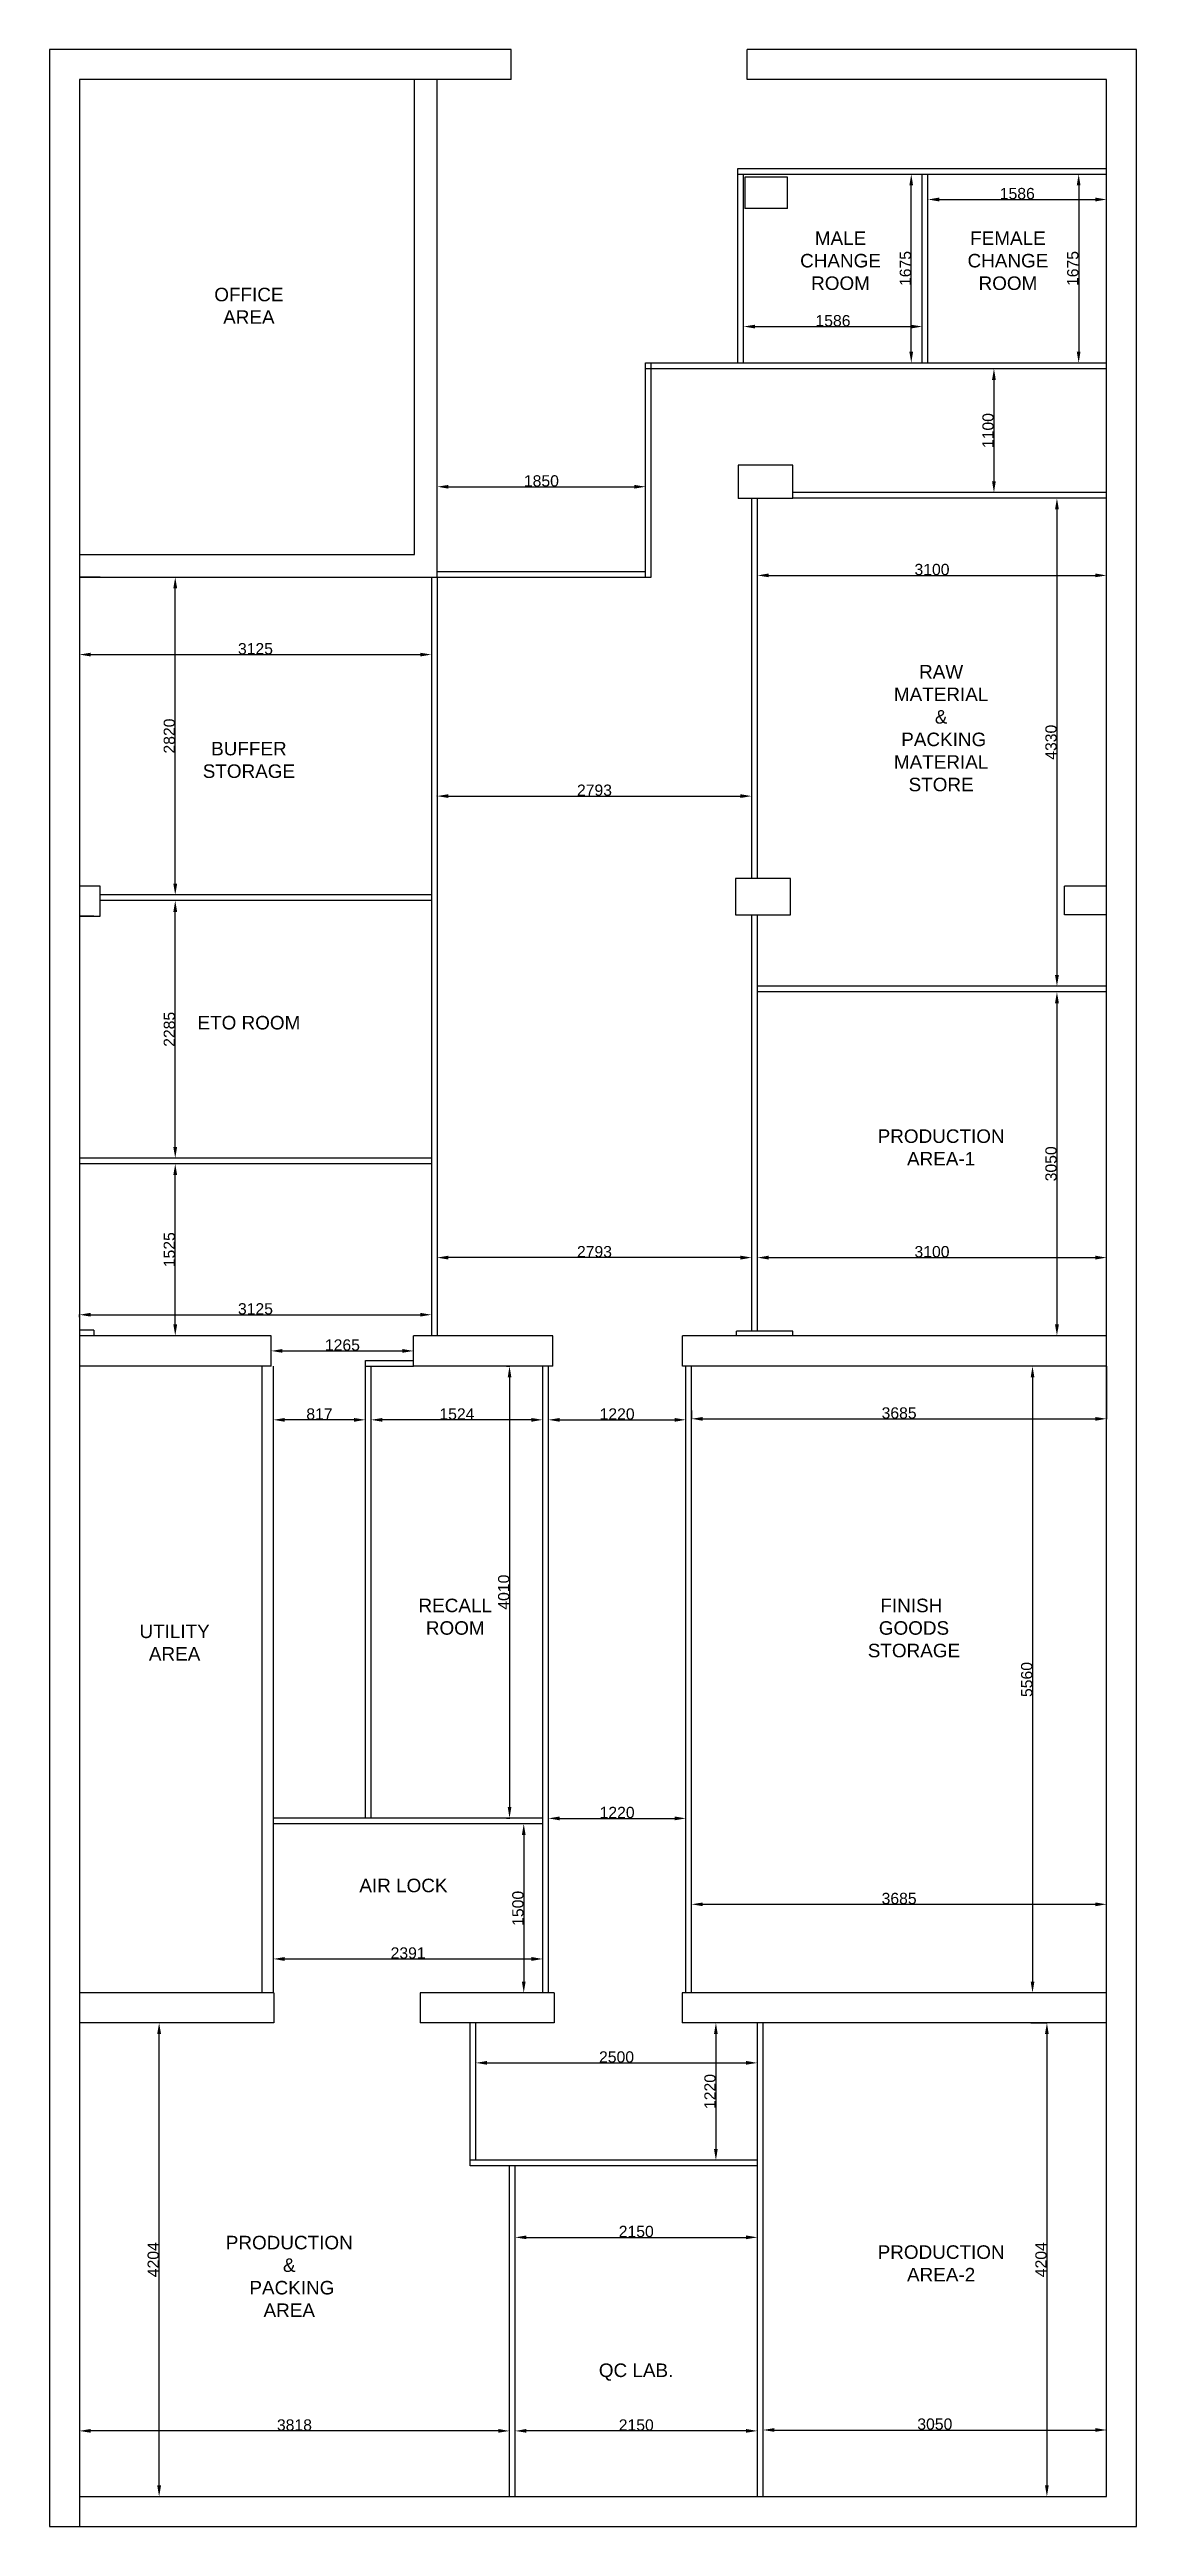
# Model space of a CAD drawing. Header units: millimetres. Extents: x 1286 to 10934, y 1480 to 23454.
import ezdxf

# ---------------------------------------------------------------- set-up
doc = ezdxf.new("R2010")
doc.units = ezdxf.units.MM
doc.layers.add('DIM', color=7, linetype='Continuous')
doc.layers.add('TEXT', color=7, linetype='Continuous')
doc.styles.get("Standard").update_dxf_attribs({"font": 'arial.ttf'})
doc.dimstyles.new('ISO-25', dxfattribs={"dimtxt": 2.5, "dimasz": 2.5, "dimexe": 1.25, "dimexo": 0.625, "dimtad": 1, "dimtxsty": 'Standard', "dimcen": 2.5, "dimadec": 0, "dimazin": 0, "dimtfac": 1, "dimtmove": 0, "dimatfit": 3, "dimfxl": 1, "dimarcsym": 0})

# ---------------------------------------------------------------- blocks, each defined once
blk = doc.blocks.new('*D1')
at = {"layer": 'Defpoints', "color": 0}
for p in [(10669, 11774), (6984, 11383), (10669, 11307)]:
    blk.add_point(p, dxfattribs=at)
at = {"layer": 'DIM', "color": 0, "lineweight": -2}
for p, q in [((10669, 11774), (10669, 11305)), ((6984, 11382), (6984, 11305)), ((7084, 11307), (10569, 11307))]:
    blk.add_line(p, q, dxfattribs=at)
at = {"layer": 'DIM', "color": 0}
for points in [[(7084, 11323), (7084, 11290), (6984, 11307)], [(10569, 11290), (10569, 11323), (10669, 11307)]]:
    blk.add_solid(points, dxfattribs=at)
at = {"layer": 'DIM', "color": 0, "insert": (8827, 11358), "char_height": 100, "attachment_point": 5}
blk.add_mtext('3685', dxfattribs=at)
blk = doc.blocks.new('*D2')
at = {"layer": 'Defpoints', "color": 0}
for p in [(3253, 11909), (4518, 11909), (4518, 11909)]:
    blk.add_point(p, dxfattribs=at)
at = {"layer": 'DIM', "color": 0, "lineweight": -2}
for p, q in [((3253, 11910), (3253, 11911)), ((3353, 11909), (4418, 11909)), ((4518, 11910), (4518, 11911))]:
    blk.add_line(p, q, dxfattribs=at)
at = {"layer": 'DIM', "color": 0}
for points in [[(3353, 11926), (3353, 11893), (3253, 11909)], [(4418, 11893), (4418, 11926), (4518, 11909)]]:
    blk.add_solid(points, dxfattribs=at)
at = {"layer": 'DIM', "color": 0, "insert": (3886, 11961), "char_height": 100, "attachment_point": 5}
blk.add_mtext('1265', dxfattribs=at)
blk = doc.blocks.new('*D17')
at = {"layer": 'Defpoints', "color": 0}
for p in [(7619, 2336), (10669, 2336), (10669, 2336)]:
    blk.add_point(p, dxfattribs=at)
at = {"layer": 'DIM', "color": 0, "lineweight": -2}
for p, q in [((7619, 2337), (7619, 2337)), ((7719, 2336), (10569, 2336)), ((10669, 2337), (10669, 2337))]:
    blk.add_line(p, q, dxfattribs=at)
at = {"layer": 'DIM', "color": 0}
for points in [[(7719, 2353), (7719, 2320), (7619, 2336)], [(10569, 2320), (10569, 2353), (10669, 2336)]]:
    blk.add_solid(points, dxfattribs=at)
at = {"layer": 'DIM', "color": 0, "insert": (9144, 2388), "char_height": 100, "attachment_point": 5}
blk.add_mtext('3050', dxfattribs=at)
blk = doc.blocks.new('*D18')
at = {"layer": 'Defpoints', "color": 0}
for p in [(9995, 5949), (9995, 1745), (10139, 1745)]:
    blk.add_point(p, dxfattribs=at)
at = {"layer": 'DIM', "color": 0, "lineweight": -2}
for p, q in [((9996, 5949), (10140, 5949)), ((10139, 5849), (10139, 1845)), ((9996, 1745), (10140, 1745))]:
    blk.add_line(p, q, dxfattribs=at)
at = {"layer": 'DIM', "color": 0}
for points in [[(10155, 5849), (10122, 5849), (10139, 5949)], [(10122, 1845), (10155, 1845), (10139, 1745)]]:
    blk.add_solid(points, dxfattribs=at)
at = {"layer": 'DIM', "color": 0, "insert": (10087, 3847), "char_height": 100, "attachment_point": 5, "rotation": 90}
blk.add_mtext('4204', dxfattribs=at)
blk = doc.blocks.new('*D19')
at = {"layer": 'Defpoints', "color": 0}
for p in [(7201, 5949), (7201, 4729), (7201, 4729)]:
    blk.add_point(p, dxfattribs=at)
at = {"layer": 'DIM', "color": 0, "lineweight": -2}
for p, q in [((7200, 5949), (7199, 5949)), ((7201, 5849), (7201, 4829)), ((7200, 4729), (7199, 4729))]:
    blk.add_line(p, q, dxfattribs=at)
at = {"layer": 'DIM', "color": 0}
for points in [[(7217, 5849), (7184, 5849), (7201, 5949)], [(7184, 4829), (7217, 4829), (7201, 4729)]]:
    blk.add_solid(points, dxfattribs=at)
at = {"layer": 'DIM', "color": 0, "insert": (7149, 5339), "char_height": 100, "attachment_point": 5, "rotation": 90}
blk.add_mtext('1220', dxfattribs=at)
blk = doc.blocks.new('*D20')
at = {"layer": 'Defpoints', "color": 0}
for p in [(5069, 5593), (7569, 5593), (7569, 5593)]:
    blk.add_point(p, dxfattribs=at)
at = {"layer": 'DIM', "color": 0, "lineweight": -2}
for p, q in [((5069, 5594), (5069, 5594)), ((5169, 5593), (7469, 5593)), ((7569, 5594), (7569, 5594))]:
    blk.add_line(p, q, dxfattribs=at)
at = {"layer": 'DIM', "color": 0}
for points in [[(5169, 5610), (5169, 5577), (5069, 5593)], [(7469, 5577), (7469, 5610), (7569, 5593)]]:
    blk.add_solid(points, dxfattribs=at)
at = {"layer": 'DIM', "color": 0, "insert": (6319, 5645), "char_height": 100, "attachment_point": 5}
blk.add_mtext('2500', dxfattribs=at)
blk = doc.blocks.new('*D21')
at = {"layer": 'Defpoints', "color": 0}
for p in [(5419, 4045), (7569, 4045), (7569, 4045)]:
    blk.add_point(p, dxfattribs=at)
at = {"layer": 'DIM', "color": 0, "lineweight": -2}
for p, q in [((5419, 4046), (5419, 4047)), ((5519, 4045), (7469, 4045)), ((7569, 4046), (7569, 4047))]:
    blk.add_line(p, q, dxfattribs=at)
at = {"layer": 'DIM', "color": 0}
for points in [[(5519, 4062), (5519, 4029), (5419, 4045)], [(7469, 4029), (7469, 4062), (7569, 4045)]]:
    blk.add_solid(points, dxfattribs=at)
at = {"layer": 'DIM', "color": 0, "insert": (6494, 4097), "char_height": 100, "attachment_point": 5}
blk.add_mtext('2150', dxfattribs=at)
blk = doc.blocks.new('*D22')
at = {"layer": 'Defpoints', "color": 0}
for p in [(5419, 2328), (5419, 2328), (7569, 2328)]:
    blk.add_point(p, dxfattribs=at)
at = {"layer": 'DIM', "color": 0, "lineweight": -2}
for p, q in [((5419, 2329), (5419, 2330)), ((7469, 2328), (5519, 2328)), ((7569, 2329), (7569, 2330))]:
    blk.add_line(p, q, dxfattribs=at)
at = {"layer": 'DIM', "color": 0}
for points in [[(5519, 2345), (5519, 2312), (5419, 2328)], [(7469, 2312), (7469, 2345), (7569, 2328)]]:
    blk.add_solid(points, dxfattribs=at)
at = {"layer": 'DIM', "color": 0, "insert": (6494, 2380), "char_height": 100, "attachment_point": 5}
blk.add_mtext('2150', dxfattribs=at)
blk = doc.blocks.new('*D23')
at = {"layer": 'Defpoints', "color": 0}
for p in [(1551, 2328), (1551, 2328), (5369, 2328)]:
    blk.add_point(p, dxfattribs=at)
at = {"layer": 'DIM', "color": 0, "lineweight": -2}
for p, q in [((1551, 2329), (1551, 2330)), ((5269, 2328), (1651, 2328)), ((5369, 2329), (5369, 2330))]:
    blk.add_line(p, q, dxfattribs=at)
at = {"layer": 'DIM', "color": 0}
for points in [[(1651, 2345), (1651, 2312), (1551, 2328)], [(5269, 2312), (5269, 2345), (5369, 2328)]]:
    blk.add_solid(points, dxfattribs=at)
at = {"layer": 'DIM', "color": 0, "insert": (3460, 2380), "char_height": 100, "attachment_point": 5}
blk.add_mtext('3818', dxfattribs=at)
blk = doc.blocks.new('*D24')
at = {"layer": 'Defpoints', "color": 0}
for p in [(2259, 5949), (2259, 5949), (2259, 1745)]:
    blk.add_point(p, dxfattribs=at)
at = {"layer": 'DIM', "color": 0, "lineweight": -2}
for p, q in [((2258, 5949), (2258, 5949)), ((2259, 1845), (2259, 5849)), ((2258, 1745), (2258, 1745))]:
    blk.add_line(p, q, dxfattribs=at)
at = {"layer": 'DIM', "color": 0}
for points in [[(2276, 5849), (2242, 5849), (2259, 5949)], [(2242, 1845), (2276, 1845), (2259, 1745)]]:
    blk.add_solid(points, dxfattribs=at)
at = {"layer": 'DIM', "color": 0, "insert": (2207, 3847), "char_height": 100, "attachment_point": 5, "rotation": 90}
blk.add_mtext('4204', dxfattribs=at)
blk = doc.blocks.new('*D25')
at = {"layer": 'Defpoints', "color": 0}
for p in [(2402, 13569), (2402, 13569), (2402, 12044)]:
    blk.add_point(p, dxfattribs=at)
at = {"layer": 'DIM', "color": 0, "lineweight": -2}
for p, q in [((2401, 13569), (2401, 13569)), ((2402, 12144), (2402, 13469)), ((2401, 12044), (2401, 12044))]:
    blk.add_line(p, q, dxfattribs=at)
at = {"layer": 'DIM', "color": 0}
for points in [[(2419, 13469), (2385, 13469), (2402, 13569)], [(2385, 12144), (2419, 12144), (2402, 12044)]]:
    blk.add_solid(points, dxfattribs=at)
at = {"layer": 'DIM', "color": 0, "insert": (2350, 12807), "char_height": 100, "attachment_point": 5, "rotation": 90}
blk.add_mtext('1525', dxfattribs=at)
blk = doc.blocks.new('*D26')
at = {"layer": 'Defpoints', "color": 0}
for p in [(2402, 15904), (2402, 15904), (2402, 13619)]:
    blk.add_point(p, dxfattribs=at)
at = {"layer": 'DIM', "color": 0, "lineweight": -2}
for p, q in [((2401, 15904), (2401, 15904)), ((2402, 13719), (2402, 15804)), ((2401, 13619), (2401, 13619))]:
    blk.add_line(p, q, dxfattribs=at)
at = {"layer": 'DIM', "color": 0}
for points in [[(2419, 15804), (2385, 15804), (2402, 15904)], [(2385, 13719), (2419, 13719), (2402, 13619)]]:
    blk.add_solid(points, dxfattribs=at)
at = {"layer": 'DIM', "color": 0, "insert": (2350, 14762), "char_height": 100, "attachment_point": 5, "rotation": 90}
blk.add_mtext('2285', dxfattribs=at)
blk = doc.blocks.new('*D27')
at = {"layer": 'Defpoints', "color": 0}
for p in [(2402, 18774), (2402, 18774), (2402, 15954)]:
    blk.add_point(p, dxfattribs=at)
at = {"layer": 'DIM', "color": 0, "lineweight": -2}
for p, q in [((2401, 18774), (2401, 18774)), ((2402, 16054), (2402, 18674)), ((2401, 15954), (2401, 15954))]:
    blk.add_line(p, q, dxfattribs=at)
at = {"layer": 'DIM', "color": 0}
for points in [[(2419, 18674), (2385, 18674), (2402, 18774)], [(2385, 16054), (2419, 16054), (2402, 15954)]]:
    blk.add_solid(points, dxfattribs=at)
at = {"layer": 'DIM', "color": 0, "insert": (2350, 17364), "char_height": 100, "attachment_point": 5, "rotation": 90}
blk.add_mtext('2820', dxfattribs=at)
blk = doc.blocks.new('*D28')
at = {"layer": 'Defpoints', "color": 0}
for p in [(1551, 18087), (4676, 18087), (4676, 18087)]:
    blk.add_point(p, dxfattribs=at)
at = {"layer": 'DIM', "color": 0, "lineweight": -2}
for p, q in [((1551, 18087), (1551, 18088)), ((1651, 18087), (4576, 18087)), ((4676, 18087), (4676, 18088))]:
    blk.add_line(p, q, dxfattribs=at)
at = {"layer": 'DIM', "color": 0}
for points in [[(1651, 18103), (1651, 18070), (1551, 18087)], [(4576, 18070), (4576, 18103), (4676, 18087)]]:
    blk.add_solid(points, dxfattribs=at)
at = {"layer": 'DIM', "color": 0, "insert": (3114, 18138), "char_height": 100, "attachment_point": 5}
blk.add_mtext('3125', dxfattribs=at)
blk = doc.blocks.new('*D29')
at = {"layer": 'Defpoints', "color": 0}
for p in [(1551, 12208), (4676, 12253), (4676, 12230)]:
    blk.add_point(p, dxfattribs=at)
at = {"layer": 'DIM', "color": 0, "lineweight": -2}
for p, q in [((1551, 12208), (1551, 12231)), ((1651, 12230), (4576, 12230)), ((4676, 12252), (4676, 12229))]:
    blk.add_line(p, q, dxfattribs=at)
at = {"layer": 'DIM', "color": 0}
for points in [[(1651, 12247), (1651, 12214), (1551, 12230)], [(4576, 12214), (4576, 12247), (4676, 12230)]]:
    blk.add_solid(points, dxfattribs=at)
at = {"layer": 'DIM', "color": 0, "insert": (3114, 12282), "char_height": 100, "attachment_point": 5}
blk.add_mtext('3125', dxfattribs=at)
blk = doc.blocks.new('*D30')
at = {"layer": 'Defpoints', "color": 0}
for p in [(4727, 19576), (6577, 19576), (6577, 19576)]:
    blk.add_point(p, dxfattribs=at)
at = {"layer": 'DIM', "color": 0, "lineweight": -2}
for p, q in [((4727, 19576), (4727, 19577)), ((4827, 19576), (6477, 19576)), ((6577, 19576), (6577, 19577))]:
    blk.add_line(p, q, dxfattribs=at)
at = {"layer": 'DIM', "color": 0}
for points in [[(4827, 19592), (4827, 19559), (4727, 19576)], [(6477, 19559), (6477, 19592), (6577, 19576)]]:
    blk.add_solid(points, dxfattribs=at)
at = {"layer": 'DIM', "color": 0, "insert": (5652, 19627), "char_height": 100, "attachment_point": 5}
blk.add_mtext('1850', dxfattribs=at)
blk = doc.blocks.new('*D33')
at = {"layer": 'Defpoints', "color": 0}
for p in [(9669, 20624), (9669, 19524), (9669, 19524)]:
    blk.add_point(p, dxfattribs=at)
at = {"layer": 'DIM', "color": 0, "lineweight": -2}
for p, q in [((9668, 20624), (9667, 20624)), ((9669, 20524), (9669, 19624)), ((9668, 19524), (9667, 19524))]:
    blk.add_line(p, q, dxfattribs=at)
at = {"layer": 'DIM', "color": 0}
for points in [[(9685, 20524), (9652, 20524), (9669, 20624)], [(9652, 19624), (9685, 19624), (9669, 19524)]]:
    blk.add_solid(points, dxfattribs=at)
at = {"layer": 'DIM', "color": 0, "insert": (9617, 20074), "char_height": 100, "attachment_point": 5, "rotation": 90}
blk.add_mtext('1100', dxfattribs=at)
blk = doc.blocks.new('*D35')
at = {"layer": 'Defpoints', "color": 0}
for p in [(7447, 20997), (9033, 20997), (9033, 20997)]:
    blk.add_point(p, dxfattribs=at)
at = {"layer": 'DIM', "color": 0, "lineweight": -2}
for p, q in [((7447, 20997), (7447, 20998)), ((7547, 20997), (8933, 20997)), ((9033, 20997), (9033, 20998))]:
    blk.add_line(p, q, dxfattribs=at)
at = {"layer": 'DIM', "color": 0}
for points in [[(7547, 21013), (7547, 20980), (7447, 20997)], [(8933, 20980), (8933, 21013), (9033, 20997)]]:
    blk.add_solid(points, dxfattribs=at)
at = {"layer": 'DIM', "color": 0, "insert": (8240, 21048), "char_height": 100, "attachment_point": 5}
blk.add_mtext('1586', dxfattribs=at)
blk = doc.blocks.new('*D36')
at = {"layer": 'Defpoints', "color": 0}
for p in [(8935, 22349), (8935, 22349), (8935, 20674)]:
    blk.add_point(p, dxfattribs=at)
at = {"layer": 'DIM', "color": 0, "lineweight": -2}
for p, q in [((8934, 22349), (8933, 22349)), ((8935, 20774), (8935, 22249)), ((8934, 20674), (8933, 20674))]:
    blk.add_line(p, q, dxfattribs=at)
at = {"layer": 'DIM', "color": 0}
for points in [[(8951, 22249), (8918, 22249), (8935, 22349)], [(8918, 20774), (8951, 20774), (8935, 20674)]]:
    blk.add_solid(points, dxfattribs=at)
at = {"layer": 'DIM', "color": 0, "insert": (8883, 21512), "char_height": 100, "attachment_point": 5, "rotation": 90}
blk.add_mtext('1675', dxfattribs=at)
blk = doc.blocks.new('*D37')
at = {"layer": 'Defpoints', "color": 0}
for p in [(9083, 22124), (10669, 22124), (10669, 22124)]:
    blk.add_point(p, dxfattribs=at)
at = {"layer": 'DIM', "color": 0, "lineweight": -2}
for p, q in [((9083, 22124), (9083, 22125)), ((9183, 22124), (10569, 22124)), ((10669, 22124), (10669, 22125))]:
    blk.add_line(p, q, dxfattribs=at)
at = {"layer": 'DIM', "color": 0}
for points in [[(9183, 22141), (9183, 22107), (9083, 22124)], [(10569, 22107), (10569, 22141), (10669, 22124)]]:
    blk.add_solid(points, dxfattribs=at)
at = {"layer": 'DIM', "color": 0, "insert": (9876, 22176), "char_height": 100, "attachment_point": 5}
blk.add_mtext('1586', dxfattribs=at)
blk = doc.blocks.new('*D38')
at = {"layer": 'Defpoints', "color": 0}
for p in [(10421, 22349), (10421, 20674), (10421, 20674)]:
    blk.add_point(p, dxfattribs=at)
at = {"layer": 'DIM', "color": 0, "lineweight": -2}
for p, q in [((10420, 22349), (10419, 22349)), ((10421, 22249), (10421, 20774)), ((10420, 20674), (10419, 20674))]:
    blk.add_line(p, q, dxfattribs=at)
at = {"layer": 'DIM', "color": 0}
for points in [[(10437, 22249), (10404, 22249), (10421, 22349)], [(10404, 20774), (10437, 20774), (10421, 20674)]]:
    blk.add_solid(points, dxfattribs=at)
at = {"layer": 'DIM', "color": 0, "insert": (10369, 21512), "char_height": 100, "attachment_point": 5, "rotation": 90}
blk.add_mtext('1675', dxfattribs=at)
blk = doc.blocks.new('*D39')
at = {"layer": 'Defpoints', "color": 0}
for p in [(7569, 18789), (10669, 18789), (10669, 18789)]:
    blk.add_point(p, dxfattribs=at)
at = {"layer": 'DIM', "color": 0, "lineweight": -2}
for p, q in [((7569, 18790), (7569, 18791)), ((7669, 18789), (10569, 18789)), ((10669, 18790), (10669, 18791))]:
    blk.add_line(p, q, dxfattribs=at)
at = {"layer": 'DIM', "color": 0}
for points in [[(7669, 18806), (7669, 18773), (7569, 18789)], [(10569, 18773), (10569, 18806), (10669, 18789)]]:
    blk.add_solid(points, dxfattribs=at)
at = {"layer": 'DIM', "color": 0, "insert": (9119, 18841), "char_height": 100, "attachment_point": 5}
blk.add_mtext('3100', dxfattribs=at)
blk = doc.blocks.new('*D40')
at = {"layer": 'Defpoints', "color": 0}
for p in [(10228, 19474), (10228, 15144), (10228, 15144)]:
    blk.add_point(p, dxfattribs=at)
at = {"layer": 'DIM', "color": 0, "lineweight": -2}
for p, q in [((10227, 19474), (10227, 19474)), ((10228, 19374), (10228, 15244)), ((10227, 15144), (10227, 15144))]:
    blk.add_line(p, q, dxfattribs=at)
at = {"layer": 'DIM', "color": 0}
for points in [[(10245, 19374), (10211, 19374), (10228, 19474)], [(10211, 15244), (10245, 15244), (10228, 15144)]]:
    blk.add_solid(points, dxfattribs=at)
at = {"layer": 'DIM', "color": 0, "insert": (10176, 17309), "char_height": 100, "attachment_point": 5, "rotation": 90}
blk.add_mtext('4330', dxfattribs=at)
blk = doc.blocks.new('*D41')
at = {"layer": 'Defpoints', "color": 0}
for p in [(10228, 15094), (10228, 12044), (10228, 12044)]:
    blk.add_point(p, dxfattribs=at)
at = {"layer": 'DIM', "color": 0, "lineweight": -2}
for p, q in [((10227, 15094), (10227, 15094)), ((10228, 14994), (10228, 12144)), ((10227, 12044), (10227, 12044))]:
    blk.add_line(p, q, dxfattribs=at)
at = {"layer": 'DIM', "color": 0}
for points in [[(10245, 14994), (10211, 14994), (10228, 15094)], [(10211, 12144), (10245, 12144), (10228, 12044)]]:
    blk.add_solid(points, dxfattribs=at)
at = {"layer": 'DIM', "color": 0, "insert": (10176, 13569), "char_height": 100, "attachment_point": 5, "rotation": 90}
blk.add_mtext('3050', dxfattribs=at)
blk = doc.blocks.new('*D42')
at = {"layer": 'Defpoints', "color": 0}
for p in [(7569, 12710), (10669, 12737), (10669, 12710)]:
    blk.add_point(p, dxfattribs=at)
at = {"layer": 'DIM', "color": 0, "lineweight": -2}
for p, q in [((7569, 12711), (7569, 12738)), ((7669, 12737), (10569, 12737)), ((10669, 12711), (10669, 12738))]:
    blk.add_line(p, q, dxfattribs=at)
at = {"layer": 'DIM', "color": 0}
for points in [[(7669, 12754), (7669, 12720), (7569, 12737)], [(10569, 12720), (10569, 12754), (10669, 12737)]]:
    blk.add_solid(points, dxfattribs=at)
at = {"layer": 'DIM', "color": 0, "insert": (9119, 12789), "char_height": 100, "attachment_point": 5}
blk.add_mtext('3100', dxfattribs=at)
blk = doc.blocks.new('*D43')
at = {"layer": 'Defpoints', "color": 0}
for p in [(4726, 12737), (4726, 12737), (7519, 12737)]:
    blk.add_point(p, dxfattribs=at)
at = {"layer": 'DIM', "color": 0, "lineweight": -2}
for p, q in [((4726, 12737), (4726, 12738)), ((7419, 12737), (4826, 12737)), ((7519, 12737), (7519, 12738))]:
    blk.add_line(p, q, dxfattribs=at)
at = {"layer": 'DIM', "color": 0}
for points in [[(4826, 12754), (4826, 12720), (4726, 12737)], [(7419, 12720), (7419, 12754), (7519, 12737)]]:
    blk.add_solid(points, dxfattribs=at)
at = {"layer": 'DIM', "color": 0, "insert": (6123, 12789), "char_height": 100, "attachment_point": 5}
blk.add_mtext('2793', dxfattribs=at)
blk = doc.blocks.new('*D44')
at = {"layer": 'Defpoints', "color": 0}
for p in [(4726, 16831), (7519, 16831), (7519, 16831)]:
    blk.add_point(p, dxfattribs=at)
at = {"layer": 'DIM', "color": 0, "lineweight": -2}
for p, q in [((4726, 16832), (4726, 16833)), ((4826, 16831), (7419, 16831)), ((7519, 16832), (7519, 16833))]:
    blk.add_line(p, q, dxfattribs=at)
at = {"layer": 'DIM', "color": 0}
for points in [[(4826, 16848), (4826, 16815), (4726, 16831)], [(7419, 16815), (7419, 16848), (7519, 16831)]]:
    blk.add_solid(points, dxfattribs=at)
at = {"layer": 'DIM', "color": 0, "insert": (6123, 16883), "char_height": 100, "attachment_point": 5}
blk.add_mtext('2793', dxfattribs=at)
blk = doc.blocks.new('*D45')
at = {"layer": 'Defpoints', "color": 0}
for p in [(5714, 11276), (6934, 11298), (6934, 11276)]:
    blk.add_point(p, dxfattribs=at)
at = {"layer": 'DIM', "color": 0, "lineweight": -2}
for p, q in [((5714, 11277), (5714, 11299)), ((5814, 11298), (6834, 11298)), ((6934, 11277), (6934, 11299))]:
    blk.add_line(p, q, dxfattribs=at)
at = {"layer": 'DIM', "color": 0}
for points in [[(5814, 11314), (5814, 11281), (5714, 11298)], [(6834, 11281), (6834, 11314), (6934, 11298)]]:
    blk.add_solid(points, dxfattribs=at)
at = {"layer": 'DIM', "color": 0, "insert": (6324, 11349), "char_height": 100, "attachment_point": 5}
blk.add_mtext('1220', dxfattribs=at)
blk = doc.blocks.new('*D46')
at = {"layer": 'Defpoints', "color": 0}
for p in [(4140, 11298), (4140, 11298), (5664, 11298)]:
    blk.add_point(p, dxfattribs=at)
at = {"layer": 'DIM', "color": 0, "lineweight": -2}
for p, q in [((4140, 11298), (4140, 11299)), ((5564, 11298), (4240, 11298)), ((5664, 11298), (5664, 11299))]:
    blk.add_line(p, q, dxfattribs=at)
at = {"layer": 'DIM', "color": 0}
for points in [[(4240, 11314), (4240, 11281), (4140, 11298)], [(5564, 11281), (5564, 11314), (5664, 11298)]]:
    blk.add_solid(points, dxfattribs=at)
at = {"layer": 'DIM', "color": 0, "insert": (4902, 11349), "char_height": 100, "attachment_point": 5}
blk.add_mtext('1524', dxfattribs=at)
blk = doc.blocks.new('*D47')
at = {"layer": 'Defpoints', "color": 0}
for p in [(3273, 11298), (3273, 11298), (4090, 11298)]:
    blk.add_point(p, dxfattribs=at)
at = {"layer": 'DIM', "color": 0, "lineweight": -2}
for p, q in [((3273, 11298), (3273, 11299)), ((3990, 11298), (3373, 11298)), ((4090, 11298), (4090, 11299))]:
    blk.add_line(p, q, dxfattribs=at)
at = {"layer": 'DIM', "color": 0}
for points in [[(3373, 11314), (3373, 11281), (3273, 11298)], [(3990, 11281), (3990, 11314), (4090, 11298)]]:
    blk.add_solid(points, dxfattribs=at)
at = {"layer": 'DIM', "color": 0, "insert": (3682, 11349), "char_height": 100, "attachment_point": 5}
blk.add_mtext('817', dxfattribs=at)
blk = doc.blocks.new('*D48')
at = {"layer": 'Defpoints', "color": 0}
for p in [(5341, 11774), (5341, 7764), (5369, 7764)]:
    blk.add_point(p, dxfattribs=at)
at = {"layer": 'DIM', "color": 0, "lineweight": -2}
for p, q in [((5342, 11774), (5371, 11774)), ((5369, 11674), (5369, 7864)), ((5342, 7764), (5371, 7764))]:
    blk.add_line(p, q, dxfattribs=at)
at = {"layer": 'DIM', "color": 0}
for points in [[(5386, 11674), (5353, 11674), (5369, 11774)], [(5353, 7864), (5386, 7864), (5369, 7764)]]:
    blk.add_solid(points, dxfattribs=at)
at = {"layer": 'DIM', "color": 0, "insert": (5318, 9769), "char_height": 100, "attachment_point": 5, "rotation": 90}
blk.add_mtext('4010', dxfattribs=at)
blk = doc.blocks.new('*D49')
at = {"layer": 'Defpoints', "color": 0}
for p in [(5495, 7714), (5495, 6214), (5495, 6214)]:
    blk.add_point(p, dxfattribs=at)
at = {"layer": 'DIM', "color": 0, "lineweight": -2}
for p, q in [((5495, 7714), (5494, 7714)), ((5495, 7614), (5495, 6314)), ((5495, 6214), (5494, 6214))]:
    blk.add_line(p, q, dxfattribs=at)
at = {"layer": 'DIM', "color": 0}
for points in [[(5512, 7614), (5479, 7614), (5495, 7714)], [(5479, 6314), (5512, 6314), (5495, 6214)]]:
    blk.add_solid(points, dxfattribs=at)
at = {"layer": 'DIM', "color": 0, "insert": (5444, 6964), "char_height": 100, "attachment_point": 5, "rotation": 90}
blk.add_mtext('1500', dxfattribs=at)
blk = doc.blocks.new('*D50')
at = {"layer": 'Defpoints', "color": 0}
for p in [(3273, 6515), (5664, 6515), (5664, 6515)]:
    blk.add_point(p, dxfattribs=at)
at = {"layer": 'DIM', "color": 0, "lineweight": -2}
for p, q in [((3273, 6516), (3273, 6516)), ((3373, 6515), (5564, 6515)), ((5664, 6516), (5664, 6516))]:
    blk.add_line(p, q, dxfattribs=at)
at = {"layer": 'DIM', "color": 0}
for points in [[(3373, 6532), (3373, 6498), (3273, 6515)], [(5564, 6498), (5564, 6532), (5664, 6515)]]:
    blk.add_solid(points, dxfattribs=at)
at = {"layer": 'DIM', "color": 0, "insert": (4469, 6567), "char_height": 100, "attachment_point": 5}
blk.add_mtext('2391', dxfattribs=at)
blk = doc.blocks.new('*D51')
at = {"layer": 'Defpoints', "color": 0}
for p in [(5714, 7762), (6934, 7762), (6934, 7762)]:
    blk.add_point(p, dxfattribs=at)
at = {"layer": 'DIM', "color": 0, "lineweight": -2}
for p, q in [((5714, 7763), (5714, 7763)), ((5814, 7762), (6834, 7762)), ((6934, 7763), (6934, 7763))]:
    blk.add_line(p, q, dxfattribs=at)
at = {"layer": 'DIM', "color": 0}
for points in [[(5814, 7779), (5814, 7745), (5714, 7762)], [(6834, 7745), (6834, 7779), (6934, 7762)]]:
    blk.add_solid(points, dxfattribs=at)
at = {"layer": 'DIM', "color": 0, "insert": (6324, 7814), "char_height": 100, "attachment_point": 5}
blk.add_mtext('1220', dxfattribs=at)
blk = doc.blocks.new('*D52')
at = {"layer": 'Defpoints', "color": 0}
for p in [(6984, 7000), (10669, 7000), (10669, 7000)]:
    blk.add_point(p, dxfattribs=at)
at = {"layer": 'DIM', "color": 0, "lineweight": -2}
for p, q in [((6984, 7000), (6984, 7001)), ((7084, 7000), (10569, 7000)), ((10669, 7000), (10669, 7001))]:
    blk.add_line(p, q, dxfattribs=at)
at = {"layer": 'DIM', "color": 0}
for points in [[(7084, 7016), (7084, 6983), (6984, 7000)], [(10569, 6983), (10569, 7016), (10669, 7000)]]:
    blk.add_solid(points, dxfattribs=at)
at = {"layer": 'DIM', "color": 0, "insert": (8827, 7051), "char_height": 100, "attachment_point": 5}
blk.add_mtext('3685', dxfattribs=at)
blk = doc.blocks.new('*D53')
at = {"layer": 'Defpoints', "color": 0}
for p in [(10011, 11774), (10011, 6214), (10011, 6214)]:
    blk.add_point(p, dxfattribs=at)
at = {"layer": 'DIM', "color": 0, "lineweight": -2}
for p, q in [((10011, 11774), (10010, 11774)), ((10011, 11674), (10011, 6314)), ((10011, 6214), (10010, 6214))]:
    blk.add_line(p, q, dxfattribs=at)
at = {"layer": 'DIM', "color": 0}
for points in [[(10028, 11674), (9995, 11674), (10011, 11774)], [(9995, 6314), (10028, 6314), (10011, 6214)]]:
    blk.add_solid(points, dxfattribs=at)
at = {"layer": 'DIM', "color": 0, "insert": (9960, 8994), "char_height": 100, "attachment_point": 5, "rotation": 90}
blk.add_mtext('5560', dxfattribs=at)

msp = doc.modelspace()

# ---------------------------------------------------------------- linework, layer by layer
for p, q in [((1286.028, 23454.396), (1286.028, 1480.396)), ((5383.028, 23454.396), (1286.028, 23454.396)), ((5383.028, 23189.396), (5383.028, 23454.396)), ((10934.028, 23454.396), (7479.028, 23454.396)), ((7479.028, 23189.396), (7479.028, 23454.396)), ((10934.028, 1480.396), (10934.028, 23454.396)), ((1551.028, 23189.396), (1551.028, 1480.396)), ((5383.028, 23189.396), (1551.028, 23189.396)), ((4527.028, 18974.396), (4527.028, 23189.396)), ((4727.028, 18774.396), (4727.028, 23189.396)), ((10669.028, 23189.396), (7479.028, 23189.396)), ((10669.028, 1745.396), (10669.028, 23189.396)), ((7837.028, 22323.396), (7457.028, 22323.396)), ((7457.028, 22323.396), (7457.028, 22043.396)), ((7837.028, 22043.396), (7837.028, 22323.396)), ((7837.028, 22043.396), (7457.028, 22043.396)), ((7883.028, 19768.396), (7398.028, 19768.396)), ((7398.028, 19768.396), (7398.028, 19472.396)), ((7883.028, 19472.396), (7883.028, 19768.396)), ((7883.028, 19472.396), (7398.028, 19472.396)), ((1551.028, 18974.396), (4527.028, 18974.396)), ((1735.028, 18774.396), (1551.028, 18774.396)), ((1551.028, 18774.396), (4727.028, 18774.396)), ((7862.028, 16099.396), (7375.028, 16099.396)), ((7375.028, 16099.396), (7375.028, 15778.396)), ((7862.028, 15778.396), (7862.028, 16099.396)), ((1735.028, 16031.396), (1551.028, 16031.396)), ((1735.028, 15766.396), (1735.028, 16031.396)), ((10669.028, 16033.396), (10294.028, 16033.396)), ((10294.028, 15778.396), (10294.028, 16033.396)), ((1679.028, 15766.396), (1551.028, 15766.396)), ((1551.028, 15766.396), (1735.028, 15766.396)), ((7375.028, 15778.396), (7862.028, 15778.396)), ((10669.028, 15778.396), (10294.028, 15778.396)), ((1679.028, 12094.396), (1551.028, 12094.396)), ((1679.028, 12094.396), (1679.028, 12044.396)), ((3253.028, 12044.396), (1551.028, 12044.396)), ((3253.028, 11774.396), (3253.028, 12044.396)), ((4518.028, 11774.396), (4518.028, 12044.396)), ((5753.028, 12044.396), (4518.028, 12044.396)), ((5753.028, 11774.396), (5753.028, 12044.396)), ((10669.028, 12044.396), (6903.028, 12044.396)), ((6903.028, 11774.396), (6903.028, 12044.396)), ((7383.028, 12044.396), (7383.028, 12084.396)), ((7885.028, 12084.396), (7383.028, 12084.396)), ((7885.028, 12044.396), (7885.028, 12084.396)), ((3253.028, 11774.396), (1551.028, 11774.396)), ((3173.028, 6214.396), (3173.028, 11774.396)), ((3273.028, 6214.396), (3273.028, 11774.396)), ((5753.028, 11774.396), (4518.028, 11774.396)), ((10669.028, 11774.396), (6903.028, 11774.396)), ((3278.028, 6214.396), (1551.028, 6214.396)), ((3278.028, 6214.396), (3278.028, 5949.396)), ((4576.028, 6214.396), (4576.028, 5949.396)), ((5766.028, 6214.396), (4576.028, 6214.396)), ((5766.028, 6214.396), (5766.028, 5949.396)), ((10669.028, 6214.396), (6900.028, 6214.396)), ((6900.028, 6214.396), (6900.028, 5949.396)), ((3278.028, 5949.396), (1551.028, 5949.396)), ((5766.028, 5949.396), (4576.028, 5949.396)), ((10669.028, 5949.396), (6900.028, 5949.396)), ((1551.028, 1745.396), (10669.028, 1745.396)), ((1286.028, 1480.396), (10934.028, 1480.396))]:
    msp.add_line(p, q)
at = {"color": 1}
for p, q in [((7397.028, 22399.396), (10669.028, 22399.396)), ((7397.028, 20674.396), (7397.028, 22399.396)), ((7397.028, 22349.396), (10669.028, 22349.396)), ((7447.028, 20674.396), (7447.028, 22349.396)), ((9033.028, 20674.396), (9033.028, 22349.396)), ((9083.028, 20674.396), (9083.028, 22349.396)), ((6577.028, 18774.396), (6577.028, 20674.396)), ((6577.028, 20674.396), (10669.028, 20674.396)), ((6627.028, 18774.396), (6627.028, 20674.396)), ((6577.028, 20624.396), (10669.028, 20624.396)), ((7519.028, 16099.396), (7519.028, 19472.396)), ((7569.028, 16099.396), (7569.028, 19472.396)), ((10669.028, 19524.396), (7883.028, 19524.396)), ((10669.028, 19474.396), (7883.028, 19474.396)), ((4676.028, 18774.396), (4676.028, 12044.396)), ((4726.028, 18774.396), (4726.028, 12044.396)), ((4727.028, 18824.396), (6577.028, 18824.396)), ((4727.028, 18774.396), (6627.028, 18774.396)), ((4676.028, 15954.396), (1735.028, 15954.396)), ((4676.028, 15904.396), (1735.028, 15904.396)), ((7519.028, 12084.396), (7519.028, 15778.396)), ((7569.028, 12084.396), (7569.028, 15778.396)), ((10669.028, 15144.396), (7569.028, 15144.396)), ((10669.028, 15094.396), (7569.028, 15094.396)), ((4676.028, 13619.396), (1551.028, 13619.396)), ((4676.028, 13569.396), (1551.028, 13569.396)), ((4090.028, 7764.396), (4090.028, 11824.396)), ((4090.028, 11824.396), (4518.028, 11824.396)), ((4090.028, 11774.396), (4518.028, 11774.396)), ((4140.028, 7764.396), (4140.028, 11774.396)), ((5664.028, 6214.396), (5664.028, 11774.396)), ((5714.028, 6214.396), (5714.028, 11774.396)), ((6934.028, 6214.396), (6934.028, 11774.396)), ((6984.028, 6214.396), (6984.028, 11774.396)), ((5664.028, 7764.396), (3273.028, 7764.396)), ((5664.028, 7714.396), (3273.028, 7714.396)), ((5019.028, 4679.396), (5019.028, 5949.396)), ((5069.028, 4729.396), (5069.028, 5949.396)), ((7569.028, 1745.396), (7569.028, 5949.396)), ((7619.028, 1745.396), (7619.028, 5949.396)), ((7569.028, 4729.396), (5019.028, 4729.396)), ((7569.028, 4679.396), (5019.028, 4679.396)), ((5369.028, 1745.396), (5369.028, 4679.396)), ((5419.028, 1745.396), (5419.028, 4679.396))]:
    msp.add_line(p, q, dxfattribs=at)

# ---------------------------------------------------------------- texts
at = {"layer": 'TEXT', "char_height": 120, "width": 1049.7476, "attachment_point": 2}
for s, insert in [('MALE CHANGE ROOM', (8307.046, 21841.51)), ('FEMALE CHANGE ROOM', (9793.067, 21841.51)), ('OFFICE AREA', (3055.785, 21341.118)), ('RAW MATERIAL \\P&\\P PACKING MATERIAL STORE', (9199.949, 17994.486)), ('BUFFER STORAGE', (3055.785, 17312.599)), ('ETO ROOM', (3055.785, 14881.132)), ('PRODUCTION AREA-1', (9199.949, 13874.451)), ('RECALL ROOM', (4887.236, 9711.35)), ('FINISH  GOODS STORAGE', (8958.821, 9711.35)), ('UTILITY AREA', (2396.267, 9481.661)), ('AIR LOCK', (4427.41, 7227.171)), ('PRODUCTION &\\P PACKING AREA', (3414, 4058.863)), ('PRODUCTION AREA-2', (9199.949, 3974.524)), ('QC LAB.', (6492.587, 2926.122))]:
    msp.add_mtext(s, dxfattribs=dict(at, insert=insert))

# ---------------------------------------------------------------- dimensions: what is measured, and where the dimension line sits
at = {"layer": 'DIM', "color": 8}
for base, p1, p2, picture, middle in [((8934.553, 22349.396), (8934.553, 20674.396), (8934.553, 22349.396), '*D36', (8882.871, 21511.896)), ((10420.574, 20674.396), (10420.574, 22349.396), (10420.574, 20674.396), '*D38', (10368.892, 21511.896)), ((9668.709, 19524.396), (9668.709, 20624.396), (9668.709, 19524.396), '*D33', (9617.027, 20074.396)), ((10227.841, 15144.396), (10227.841, 19474.396), (10227.841, 15144.396), '*D40', (10176.125, 17309.396)), ((2402.028, 18774.396), (2402.028, 15954.396), (2402.028, 18774.396), '*D27', (2350.346, 17364.396)), ((2402.028, 15904.396), (2402.028, 13619.396), (2402.028, 15904.396), '*D26', (2350.346, 14761.896)), ((10227.841, 12044.396), (10227.841, 15094.396), (10227.841, 12044.396), '*D41', (10176.125, 13569.396)), ((2402.028, 13569.396), (2402.028, 12044.396), (2402.028, 13569.396), '*D25', (2350.346, 12806.896)), ((5369.257, 7764.396), (5341.361, 11774.396), (5341.361, 7764.396), '*D48', (5317.575, 9769.396)), ((10011.25, 6214.396), (10011.25, 11774.396), (10011.25, 6214.396), '*D53', (9959.568, 8994.396)), ((5495.429, 6214.396), (5495.429, 7714.396), (5495.429, 6214.396), '*D49', (5443.746, 6964.396)), ((2259.059, 5949.396), (2259.059, 1745.396), (2259.059, 5949.396), '*D24', (2207.377, 3847.396)), ((7200.724, 4729.396), (7200.724, 5949.396), (7200.724, 4729.396), '*D19', (7149.041, 5339.396))]:
    dim = msp.add_linear_dim(base=base, p1=p1, p2=p2, angle=90, dimstyle='ISO-25', override={"dimtxt": 100, "dimasz": 100, "dimtxsty": 'Standard'}, dxfattribs=at)
    dim.commit()
    dim.dimension.update_dxf_attribs({"geometry": picture, "text_midpoint": middle})
for base, p1, p2, override, picture, middle in [((10669.028, 22123.874), (9083.028, 22123.874), (10669.028, 22123.874), {"dimtxt": 100, "dimasz": 100, "dimtxsty": 'Standard'}, '*D37', (9876.028, 22175.557)), ((9033.028, 20996.741), (7447.028, 20996.741), (9033.028, 20996.741), {"dimtxt": 100, "dimasz": 100, "dimtxsty": 'Standard'}, '*D35', (8240.028, 21048.424)), ((6577.028, 19575.685), (4727.028, 19575.685), (6577.028, 19575.685), {"dimtxt": 100, "dimasz": 100, "dimtxsty": 'Standard'}, '*D30', (5652.028, 19627.367)), ((10669.028, 18789.367), (7569.028, 18789.367), (10669.028, 18789.367), {"dimtxt": 100, "dimasz": 100, "dimtxsty": 'Standard'}, '*D39', (9119.028, 18841.083)), ((4676.028, 18086.629), (1551.028, 18086.629), (4676.028, 18086.629), {"dimtxt": 100, "dimasz": 100, "dimtxsty": 'Standard'}, '*D28', (3113.528, 18138.346)), ((7519.028, 16831.308), (4726.028, 16831.308), (7519.028, 16831.308), {"dimtxt": 100, "dimasz": 100, "dimtxsty": 'Standard'}, '*D44', (6122.528, 16883.025)), ((4726.028, 12736.844), (7519.028, 12736.844), (4726.028, 12736.844), {"dimtxt": 100, "dimasz": 100, "dimtxsty": 'Standard'}, '*D43', (6122.528, 12788.56)), ((10669.028, 12736.844), (7569.028, 12709.927), (10669.028, 12709.927), {"dimtxt": 100, "dimasz": 100, "dimtxsty": 'Standard'}, '*D42', (9119.028, 12788.56)), ((4676.028, 12230.249), (1551.028, 12207.818), (4676.028, 12252.603), {"dimtxt": 100, "dimasz": 100, "dimtxsty": 'Standard'}, '*D29', (3113.528, 12281.965)), ((10669.028, 11306.596), (6984.028, 11382.601), (10669.028, 11774.396), {"dimtxt": 100, "dimasz": 100}, '*D1', (8826.528, 11358.313)), ((3273.028, 11297.665), (4090.028, 11297.665), (3273.028, 11297.665), {"dimtxt": 100, "dimasz": 100, "dimtxsty": 'Standard'}, '*D47', (3681.528, 11349.347)), ((4140.028, 11297.665), (5664.028, 11297.665), (4140.028, 11297.665), {"dimtxt": 100, "dimasz": 100, "dimtxsty": 'Standard'}, '*D46', (4902.028, 11349.347)), ((6934.028, 11297.665), (5714.028, 11276.125), (6934.028, 11276.125), {"dimtxt": 100, "dimasz": 100, "dimtxsty": 'Standard'}, '*D45', (6324.028, 11349.347)), ((6934.028, 7762.162), (5714.028, 7762.162), (6934.028, 7762.162), {"dimtxt": 100, "dimasz": 100, "dimtxsty": 'Standard'}, '*D51', (6324.028, 7813.844)), ((10669.028, 6999.525), (6984.028, 6999.525), (10669.028, 6999.525), {"dimtxt": 100, "dimasz": 100, "dimtxsty": 'Standard'}, '*D52', (8826.528, 7051.241)), ((5664.028, 6515.026), (3273.028, 6515.026), (5664.028, 6515.026), {"dimtxt": 100, "dimasz": 100, "dimtxsty": 'Standard'}, '*D50', (4468.528, 6566.742)), ((7569.028, 5593.189), (5069.028, 5593.189), (7569.028, 5593.189), {"dimtxt": 100, "dimasz": 100, "dimtxsty": 'Standard'}, '*D20', (6319.028, 5644.871)), ((7569.028, 4045.484), (5419.028, 4045.484), (7569.028, 4045.484), {"dimtxt": 100, "dimasz": 100, "dimtxsty": 'Standard'}, '*D21', (6494.028, 4097.166)), ((1551.028, 2328.429), (5369.028, 2328.429), (1551.028, 2328.429), {"dimtxt": 100, "dimasz": 100, "dimtxsty": 'Standard'}, '*D23', (3460.028, 2380.145)), ((5419.028, 2328.429), (7569.028, 2328.429), (5419.028, 2328.429), {"dimtxt": 100, "dimasz": 100, "dimtxsty": 'Standard'}, '*D22', (6494.028, 2380.111)), ((10669.028, 2336.2), (7619.028, 2336.2), (10669.028, 2336.2), {"dimtxt": 100, "dimasz": 100}, '*D17', (9144.028, 2387.916))]:
    dim = msp.add_linear_dim(base=base, p1=p1, p2=p2, dimstyle='ISO-25', override=override, dxfattribs=at)
    dim.commit()
    dim.dimension.update_dxf_attribs({"geometry": picture, "text_midpoint": middle})
at = {"layer": 'DIM'}
dim = msp.add_linear_dim(base=(4518.028, 11909.396), p1=(3253.028, 11909.396), p2=(4518.028, 11909.396), dimstyle='ISO-25', override={"dimtxt": 100, "dimasz": 100, "dimtxsty": 'Standard'}, dxfattribs=at)
dim.commit()
dim.dimension.update_dxf_attribs({"geometry": '*D2', "text_midpoint": (3885.528, 11961.078)})
at = {"layer": 'DIM', "color": 8}
dim = msp.add_linear_dim(base=(10138.665, 1745.396), p1=(9995.11, 5949.396), p2=(9995.11, 1745.396), angle=90, dimstyle='ISO-25', override={"dimtxt": 100, "dimasz": 100}, dxfattribs=at)
dim.commit()
dim.dimension.update_dxf_attribs({"geometry": '*D18', "text_midpoint": (10138.665, 3847.396), "dimtype": 160})

doc.saveas('drawing.dxf')
